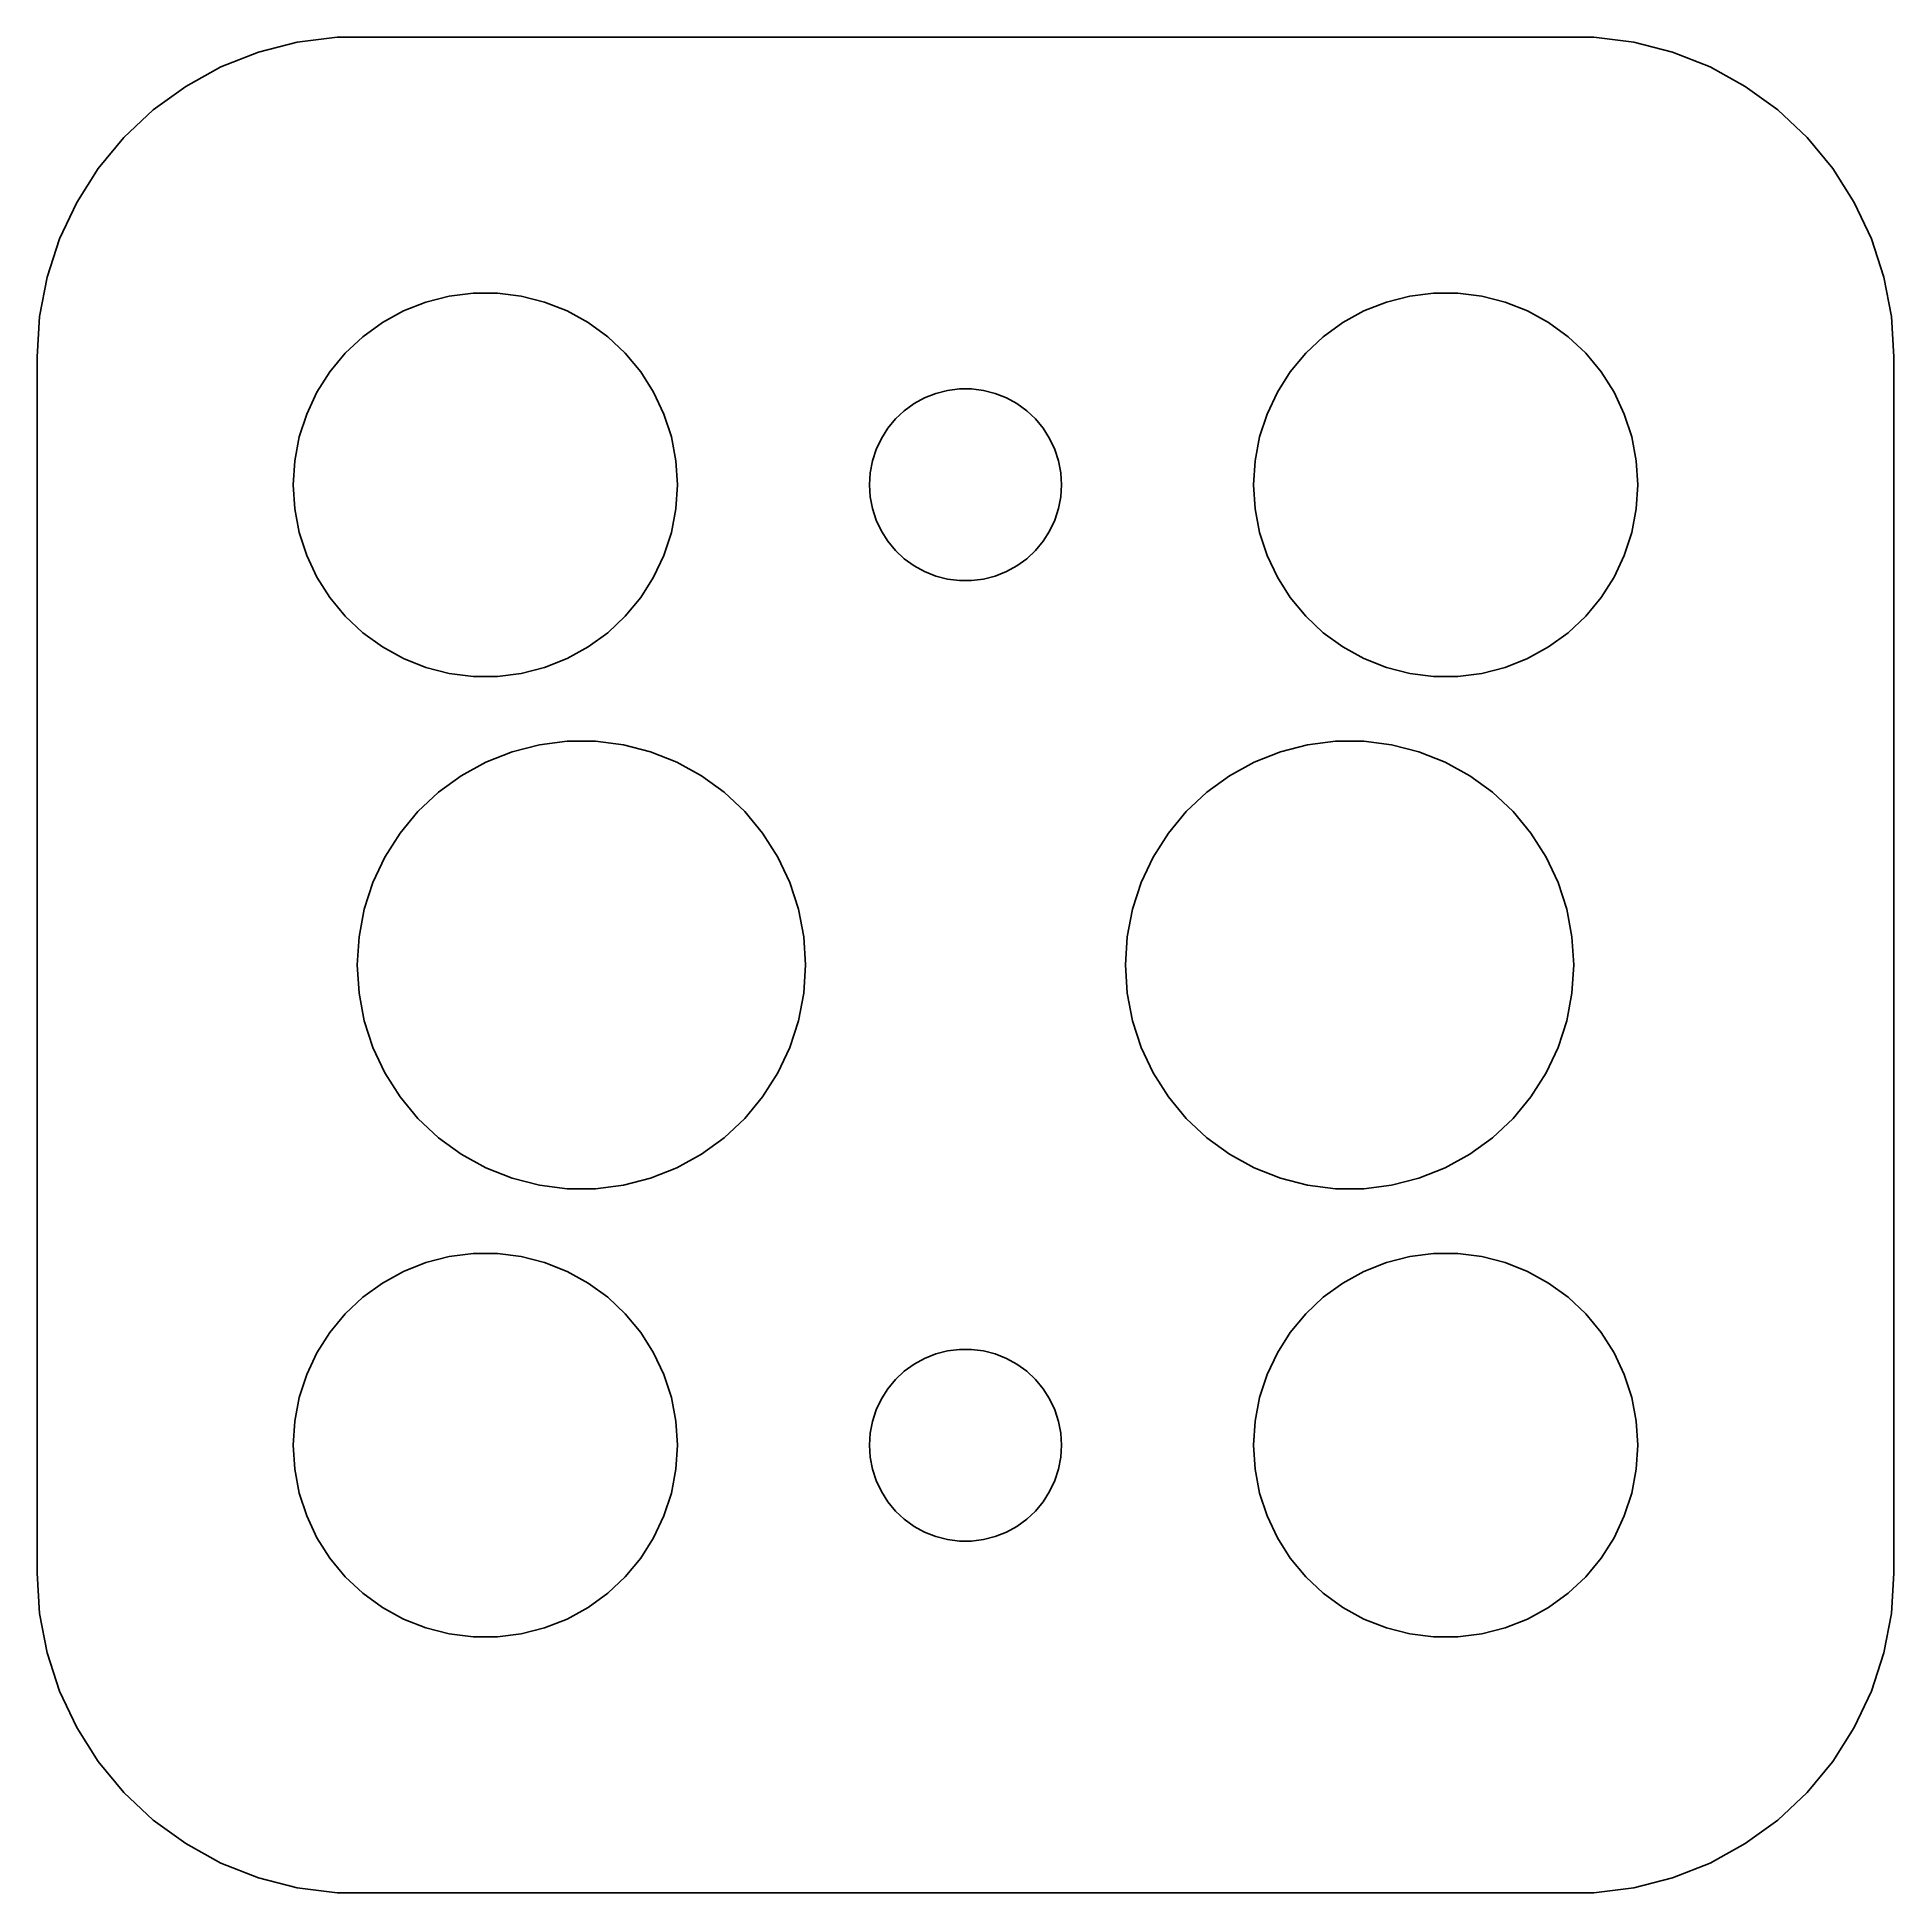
# Model space of a CAD drawing. Header units: metres. Extents: x -14.5 to 14.5, y 24.5 to 53.5.
import ezdxf

# ---------------------------------------------------------------- set-up
doc = ezdxf.new("R2010")
doc.units = ezdxf.units.M

msp = doc.modelspace()

# ---------------------------------------------------------------- linework, layer by layer
for p, q in [((-10.4369, 53.4114), (-11.0451, 53.2553)), ((-9.81395, 53.4901), (-10.4369, 53.4114)), ((9.81395, 53.4901), (-9.81395, 53.4901)), ((10.4369, 53.4114), (9.81395, 53.4901)), ((11.0451, 53.2553), (10.4369, 53.4114)), ((-11.0451, 53.2553), (-11.6289, 53.0241)), ((11.6289, 53.0241), (11.0451, 53.2553)), ((-11.6289, 53.0241), (-12.1791, 52.7216)), ((12.1791, 52.7216), (11.6289, 53.0241)), ((-12.1791, 52.7216), (-12.6871, 52.3526)), ((12.6871, 52.3526), (12.1791, 52.7216)), ((-12.6871, 52.3526), (-13.1448, 51.9227)), ((13.1448, 51.9227), (12.6871, 52.3526)), ((-13.1448, 51.9227), (-13.5451, 51.4389)), ((13.5451, 51.4389), (13.1448, 51.9227)), ((-13.5451, 51.4389), (-13.8815, 50.9088)), ((13.8815, 50.9088), (13.5451, 51.4389)), ((-13.8815, 50.9088), (-14.1489, 50.3406)), ((14.1489, 50.3406), (13.8815, 50.9088)), ((-14.1489, 50.3406), (-14.3429, 49.7434)), ((14.3429, 49.7434), (14.1489, 50.3406)), ((-14.3429, 49.7434), (-14.4606, 49.1267)), ((14.4606, 49.1267), (14.3429, 49.7434)), ((-8.77733, 49.2145), (-8.42705, 49.3532)), ((-8.42705, 49.3532), (-8.06213, 49.4469)), ((-8.06213, 49.4469), (-7.68837, 49.4941)), ((-7.68837, 49.4941), (-7.31161, 49.4941)), ((-7.31161, 49.4941), (-6.93785, 49.4469)), ((-6.93785, 49.4469), (-6.57294, 49.3532)), ((-6.57294, 49.3532), (-6.22266, 49.2145)), ((6.22266, 49.2145), (6.57294, 49.3532)), ((6.57294, 49.3532), (6.93785, 49.4469)), ((6.93785, 49.4469), (7.31161, 49.4941)), ((7.31161, 49.4941), (7.68837, 49.4941)), ((7.68837, 49.4941), (8.06213, 49.4469)), ((8.06213, 49.4469), (8.42705, 49.3532)), ((8.42705, 49.3532), (8.77733, 49.2145)), ((-14.4606, 49.1267), (-14.5, 48.5)), ((-9.41226, 48.8115), (-9.10747, 49.033)), ((-9.10747, 49.033), (-8.77733, 49.2145)), ((-6.22266, 49.2145), (-5.89252, 49.033)), ((-5.89252, 49.033), (-5.58772, 48.8115)), ((5.58772, 48.8115), (5.89252, 49.033)), ((5.89252, 49.033), (6.22266, 49.2145)), ((8.77733, 49.2145), (9.10747, 49.033)), ((9.10747, 49.033), (9.41226, 48.8115)), ((14.5, 48.5), (14.4606, 49.1267)), ((-9.6869, 48.5536), (-9.41226, 48.8115)), ((-5.58772, 48.8115), (-5.31308, 48.5536)), ((5.31308, 48.5536), (5.58772, 48.8115)), ((9.41226, 48.8115), (9.6869, 48.5536)), ((-14.5, 48.5), (-14.5, 29.5)), ((-9.92705, 48.2634), (-9.6869, 48.5536)), ((-5.31308, 48.5536), (-5.07294, 48.2634)), ((5.07294, 48.2634), (5.31308, 48.5536)), ((9.6869, 48.5536), (9.92705, 48.2634)), ((14.5, 29.5), (14.5, 48.5)), ((-10.1289, 47.9453), (-9.92705, 48.2634)), ((-5.07294, 48.2634), (-4.87108, 47.9453)), ((4.87108, 47.9453), (5.07294, 48.2634)), ((9.92705, 48.2634), (10.1289, 47.9453)), ((-10.2893, 47.6044), (-10.1289, 47.9453)), ((-4.87108, 47.9453), (-4.71066, 47.6044)), ((-0.803726, 47.7665), (-0.638657, 47.8572)), ((-0.638657, 47.8572), (-0.463516, 47.9266)), ((-0.463516, 47.9266), (-0.281067, 47.9734)), ((-0.281067, 47.9734), (-0.094177, 47.997)), ((-0.094177, 47.997), (0.094177, 47.997)), ((0.094177, 47.997), (0.281067, 47.9734)), ((0.281067, 47.9734), (0.463516, 47.9266)), ((0.463516, 47.9266), (0.638657, 47.8572)), ((0.638657, 47.8572), (0.803726, 47.7665)), ((4.71066, 47.6044), (4.87108, 47.9453)), ((10.1289, 47.9453), (10.2893, 47.6044)), ((-10.4057, 47.2461), (-10.2893, 47.6044)), ((-4.71066, 47.6044), (-4.59424, 47.2461)), ((-1.09344, 47.5268), (-0.956131, 47.6558)), ((-0.956131, 47.6558), (-0.803726, 47.7665)), ((0.803726, 47.7665), (0.956131, 47.6558)), ((0.956131, 47.6558), (1.09344, 47.5268)), ((4.59424, 47.2461), (4.71066, 47.6044)), ((10.2893, 47.6044), (10.4057, 47.2461)), ((-1.31445, 47.2226), (-1.21352, 47.3817)), ((-1.21352, 47.3817), (-1.09344, 47.5268)), ((1.09344, 47.5268), (1.21352, 47.3817)), ((1.21352, 47.3817), (1.31445, 47.2226)), ((-10.4763, 46.876), (-10.4057, 47.2461)), ((-4.59424, 47.2461), (-4.52365, 46.876)), ((-1.45287, 46.873), (-1.39465, 47.0522)), ((-1.39465, 47.0522), (-1.31445, 47.2226)), ((1.31445, 47.2226), (1.39465, 47.0522)), ((1.39465, 47.0522), (1.45287, 46.873)), ((4.52365, 46.876), (4.59424, 47.2461)), ((10.4057, 47.2461), (10.4763, 46.876)), ((-10.5, 46.5), (-10.4763, 46.876)), ((-4.52365, 46.876), (-4.5, 46.5)), ((-1.48816, 46.688), (-1.45287, 46.873)), ((1.45287, 46.873), (1.48816, 46.688)), ((4.5, 46.5), (4.52365, 46.876)), ((10.4763, 46.876), (10.5, 46.5)), ((-10.4763, 46.124), (-10.5, 46.5)), ((-4.5, 46.5), (-4.52365, 46.124)), ((-1.5, 46.5), (-1.48816, 46.688)), ((-1.48816, 46.312), (-1.5, 46.5)), ((1.48816, 46.688), (1.5, 46.5)), ((1.5, 46.5), (1.48816, 46.312)), ((4.52365, 46.124), (4.5, 46.5)), ((10.5, 46.5), (10.4763, 46.124)), ((-10.4057, 45.7539), (-10.4763, 46.124)), ((-4.52365, 46.124), (-4.59424, 45.7539)), ((-1.45287, 46.127), (-1.48816, 46.312)), ((-1.39465, 45.9478), (-1.45287, 46.127)), ((1.45287, 46.127), (1.39465, 45.9478)), ((1.48816, 46.312), (1.45287, 46.127)), ((4.59424, 45.7539), (4.52365, 46.124)), ((10.4763, 46.124), (10.4057, 45.7539)), ((-1.31445, 45.7774), (-1.39465, 45.9478)), ((1.39465, 45.9478), (1.31445, 45.7774)), ((-10.2893, 45.3956), (-10.4057, 45.7539)), ((-4.59424, 45.7539), (-4.71066, 45.3956)), ((-1.21352, 45.6183), (-1.31445, 45.7774)), ((-1.09344, 45.4732), (-1.21352, 45.6183)), ((1.21352, 45.6183), (1.09344, 45.4732)), ((1.31445, 45.7774), (1.21352, 45.6183)), ((4.71066, 45.3956), (4.59424, 45.7539)), ((10.4057, 45.7539), (10.2893, 45.3956)), ((-10.1289, 45.0547), (-10.2893, 45.3956)), ((-4.71066, 45.3956), (-4.87108, 45.0547)), ((-0.956131, 45.3442), (-1.09344, 45.4732)), ((-0.803726, 45.2335), (-0.956131, 45.3442)), ((0.956131, 45.3442), (0.803726, 45.2335)), ((1.09344, 45.4732), (0.956131, 45.3442)), ((4.87108, 45.0547), (4.71066, 45.3956)), ((10.2893, 45.3956), (10.1289, 45.0547)), ((-9.92705, 44.7366), (-10.1289, 45.0547)), ((-4.87108, 45.0547), (-5.07294, 44.7366)), ((-0.638657, 45.1427), (-0.803726, 45.2335)), ((-0.463516, 45.0734), (-0.638657, 45.1427)), ((-0.281067, 45.0266), (-0.463516, 45.0734)), ((-0.094177, 45.0029), (-0.281067, 45.0266)), ((0.094177, 45.0029), (-0.094177, 45.0029)), ((0.281067, 45.0266), (0.094177, 45.0029)), ((0.463516, 45.0734), (0.281067, 45.0266)), ((0.638657, 45.1427), (0.463516, 45.0734)), ((0.803726, 45.2335), (0.638657, 45.1427)), ((5.07294, 44.7366), (4.87108, 45.0547)), ((10.1289, 45.0547), (9.92705, 44.7366)), ((-9.6869, 44.4464), (-9.92705, 44.7366)), ((-5.07294, 44.7366), (-5.31308, 44.4464)), ((5.31308, 44.4464), (5.07294, 44.7366)), ((9.92705, 44.7366), (9.6869, 44.4464)), ((-9.41226, 44.1884), (-9.6869, 44.4464)), ((-5.31308, 44.4464), (-5.58772, 44.1884)), ((5.58772, 44.1884), (5.31308, 44.4464)), ((9.6869, 44.4464), (9.41226, 44.1884)), ((-9.10747, 43.967), (-9.41226, 44.1884)), ((-5.58772, 44.1884), (-5.89252, 43.967)), ((5.89252, 43.967), (5.58772, 44.1884)), ((9.41226, 44.1884), (9.10747, 43.967)), ((-8.77733, 43.7855), (-9.10747, 43.967)), ((-5.89252, 43.967), (-6.22266, 43.7855)), ((6.22266, 43.7855), (5.89252, 43.967)), ((9.10747, 43.967), (8.77733, 43.7855)), ((-8.42705, 43.6468), (-8.77733, 43.7855)), ((-8.06213, 43.5531), (-8.42705, 43.6468)), ((-7.68837, 43.5059), (-8.06213, 43.5531)), ((-7.31161, 43.5059), (-7.68837, 43.5059)), ((-6.93785, 43.5531), (-7.31161, 43.5059)), ((-6.57294, 43.6468), (-6.93785, 43.5531)), ((-6.22266, 43.7855), (-6.57294, 43.6468)), ((6.57294, 43.6468), (6.22266, 43.7855)), ((6.93785, 43.5531), (6.57294, 43.6468)), ((7.31161, 43.5059), (6.93785, 43.5531)), ((7.68837, 43.5059), (7.31161, 43.5059)), ((8.06213, 43.5531), (7.68837, 43.5059)), ((8.42705, 43.6468), (8.06213, 43.5531)), ((8.77733, 43.7855), (8.42705, 43.6468)), ((-7.08156, 42.3287), (-6.65582, 42.438)), ((-6.65582, 42.438), (-6.21976, 42.4931)), ((-6.21976, 42.4931), (-5.78023, 42.4931)), ((-5.78023, 42.4931), (-5.34416, 42.438)), ((-5.34416, 42.438), (-4.91843, 42.3287)), ((4.91843, 42.3287), (5.34416, 42.438)), ((5.34416, 42.438), (5.78023, 42.4931)), ((5.78023, 42.4931), (6.21976, 42.4931)), ((6.21976, 42.4931), (6.65582, 42.438)), ((6.65582, 42.438), (7.08156, 42.3287)), ((-7.87538, 41.9551), (-7.49022, 42.1669)), ((-7.49022, 42.1669), (-7.08156, 42.3287)), ((-4.91843, 42.3287), (-4.50977, 42.1669)), ((-4.50977, 42.1669), (-4.1246, 41.9551)), ((4.1246, 41.9551), (4.50977, 42.1669)), ((4.50977, 42.1669), (4.91843, 42.3287)), ((7.08156, 42.3287), (7.49022, 42.1669)), ((7.49022, 42.1669), (7.87538, 41.9551)), ((-8.23097, 41.6968), (-7.87538, 41.9551)), ((-4.1246, 41.9551), (-3.76901, 41.6968)), ((3.76901, 41.6968), (4.1246, 41.9551)), ((7.87538, 41.9551), (8.23097, 41.6968)), ((-8.55138, 41.3959), (-8.23097, 41.6968)), ((-3.76901, 41.6968), (-3.44861, 41.3959)), ((3.44861, 41.3959), (3.76901, 41.6968)), ((8.23097, 41.6968), (8.55138, 41.3959)), ((-8.83156, 41.0572), (-8.55138, 41.3959)), ((-3.44861, 41.3959), (-3.16843, 41.0572)), ((3.16843, 41.0572), (3.44861, 41.3959)), ((8.55138, 41.3959), (8.83156, 41.0572)), ((-9.06706, 40.6861), (-8.83156, 41.0572)), ((-3.16843, 41.0572), (-2.93292, 40.6861)), ((2.93292, 40.6861), (3.16843, 41.0572)), ((8.83156, 41.0572), (9.06706, 40.6861)), ((-9.25421, 40.2884), (-9.06706, 40.6861)), ((-2.93292, 40.6861), (-2.74577, 40.2884)), ((2.74577, 40.2884), (2.93292, 40.6861)), ((9.06706, 40.6861), (9.25421, 40.2884)), ((-9.39003, 39.8704), (-9.25421, 40.2884)), ((-2.74577, 40.2884), (-2.60995, 39.8704)), ((2.60995, 39.8704), (2.74577, 40.2884)), ((9.25421, 40.2884), (9.39003, 39.8704)), ((-9.4724, 39.4387), (-9.39003, 39.8704)), ((-2.60995, 39.8704), (-2.52759, 39.4387)), ((2.52759, 39.4387), (2.60995, 39.8704)), ((9.39003, 39.8704), (9.4724, 39.4387)), ((-9.5, 39), (-9.4724, 39.4387)), ((-2.52759, 39.4387), (-2.5, 39)), ((2.5, 39), (2.52759, 39.4387)), ((9.4724, 39.4387), (9.5, 39)), ((-9.4724, 38.5613), (-9.5, 39)), ((-2.5, 39), (-2.52759, 38.5613)), ((2.52759, 38.5613), (2.5, 39)), ((9.5, 39), (9.4724, 38.5613)), ((-9.39003, 38.1296), (-9.4724, 38.5613)), ((-2.52759, 38.5613), (-2.60995, 38.1296)), ((2.60995, 38.1296), (2.52759, 38.5613)), ((9.4724, 38.5613), (9.39003, 38.1296)), ((-9.25421, 37.7116), (-9.39003, 38.1296)), ((-2.60995, 38.1296), (-2.74577, 37.7116)), ((2.74577, 37.7116), (2.60995, 38.1296)), ((9.39003, 38.1296), (9.25421, 37.7116)), ((-9.06706, 37.3139), (-9.25421, 37.7116)), ((-2.74577, 37.7116), (-2.93292, 37.3139)), ((2.93292, 37.3139), (2.74577, 37.7116)), ((9.25421, 37.7116), (9.06706, 37.3139)), ((-8.83156, 36.9428), (-9.06706, 37.3139)), ((-2.93292, 37.3139), (-3.16843, 36.9428)), ((3.16843, 36.9428), (2.93292, 37.3139)), ((9.06706, 37.3139), (8.83156, 36.9428)), ((-8.55138, 36.6041), (-8.83156, 36.9428)), ((-3.16843, 36.9428), (-3.44861, 36.6041)), ((3.44861, 36.6041), (3.16843, 36.9428)), ((8.83156, 36.9428), (8.55138, 36.6041)), ((-8.23097, 36.3032), (-8.55138, 36.6041)), ((-3.44861, 36.6041), (-3.76901, 36.3032)), ((3.76901, 36.3032), (3.44861, 36.6041)), ((8.55138, 36.6041), (8.23097, 36.3032)), ((-7.87538, 36.0449), (-8.23097, 36.3032)), ((-3.76901, 36.3032), (-4.1246, 36.0449)), ((4.1246, 36.0449), (3.76901, 36.3032)), ((8.23097, 36.3032), (7.87538, 36.0449)), ((-7.49022, 35.8331), (-7.87538, 36.0449)), ((-4.1246, 36.0449), (-4.50977, 35.8331)), ((4.50977, 35.8331), (4.1246, 36.0449)), ((7.87538, 36.0449), (7.49022, 35.8331)), ((-7.08156, 35.6713), (-7.49022, 35.8331)), ((-6.65582, 35.562), (-7.08156, 35.6713)), ((-4.91843, 35.6713), (-5.34416, 35.562)), ((-4.50977, 35.8331), (-4.91843, 35.6713)), ((4.91843, 35.6713), (4.50977, 35.8331)), ((5.34416, 35.562), (4.91843, 35.6713)), ((7.08156, 35.6713), (6.65582, 35.562)), ((7.49022, 35.8331), (7.08156, 35.6713)), ((-6.21976, 35.5069), (-6.65582, 35.562)), ((-5.78023, 35.5069), (-6.21976, 35.5069)), ((-5.34416, 35.562), (-5.78023, 35.5069)), ((5.78023, 35.5069), (5.34416, 35.562)), ((6.21976, 35.5069), (5.78023, 35.5069)), ((6.65582, 35.562), (6.21976, 35.5069)), ((-8.77733, 34.2145), (-8.42705, 34.3532)), ((-8.42705, 34.3532), (-8.06213, 34.4469)), ((-8.06213, 34.4469), (-7.68837, 34.4941)), ((-7.68837, 34.4941), (-7.31161, 34.4941)), ((-7.31161, 34.4941), (-6.93785, 34.4469)), ((-6.93785, 34.4469), (-6.57294, 34.3532)), ((-6.57294, 34.3532), (-6.22266, 34.2145)), ((6.22266, 34.2145), (6.57294, 34.3532)), ((6.57294, 34.3532), (6.93785, 34.4469)), ((6.93785, 34.4469), (7.31161, 34.4941)), ((7.31161, 34.4941), (7.68837, 34.4941)), ((7.68837, 34.4941), (8.06213, 34.4469)), ((8.06213, 34.4469), (8.42705, 34.3532)), ((8.42705, 34.3532), (8.77733, 34.2145)), ((-9.41226, 33.8116), (-9.10747, 34.033)), ((-9.10747, 34.033), (-8.77733, 34.2145)), ((-6.22266, 34.2145), (-5.89252, 34.033)), ((-5.89252, 34.033), (-5.58772, 33.8116)), ((5.58772, 33.8116), (5.89252, 34.033)), ((5.89252, 34.033), (6.22266, 34.2145)), ((8.77733, 34.2145), (9.10747, 34.033)), ((9.10747, 34.033), (9.41226, 33.8116)), ((-9.6869, 33.5536), (-9.41226, 33.8116)), ((-5.58772, 33.8116), (-5.31308, 33.5536)), ((5.31308, 33.5536), (5.58772, 33.8116)), ((9.41226, 33.8116), (9.6869, 33.5536)), ((-9.92705, 33.2634), (-9.6869, 33.5536)), ((-5.31308, 33.5536), (-5.07294, 33.2634)), ((5.07294, 33.2634), (5.31308, 33.5536)), ((9.6869, 33.5536), (9.92705, 33.2634)), ((-10.1289, 32.9453), (-9.92705, 33.2634)), ((-5.07294, 33.2634), (-4.87108, 32.9453)), ((4.87108, 32.9453), (5.07294, 33.2634)), ((9.92705, 33.2634), (10.1289, 32.9453)), ((-10.2893, 32.6044), (-10.1289, 32.9453)), ((-4.87108, 32.9453), (-4.71066, 32.6044)), ((-0.803726, 32.7665), (-0.638657, 32.8573)), ((-0.638657, 32.8573), (-0.463516, 32.9266)), ((-0.463516, 32.9266), (-0.281067, 32.9734)), ((-0.281067, 32.9734), (-0.094177, 32.9971)), ((-0.094177, 32.9971), (0.094177, 32.9971)), ((0.094177, 32.9971), (0.281067, 32.9734)), ((0.281067, 32.9734), (0.463516, 32.9266)), ((0.463516, 32.9266), (0.638657, 32.8573)), ((0.638657, 32.8573), (0.803726, 32.7665)), ((4.71066, 32.6044), (4.87108, 32.9453)), ((10.1289, 32.9453), (10.2893, 32.6044)), ((-10.4057, 32.2461), (-10.2893, 32.6044)), ((-4.71066, 32.6044), (-4.59424, 32.2461)), ((-1.21352, 32.3817), (-1.09344, 32.5268)), ((-1.09344, 32.5268), (-0.956131, 32.6558)), ((-0.956131, 32.6558), (-0.803726, 32.7665)), ((0.803726, 32.7665), (0.956131, 32.6558)), ((0.956131, 32.6558), (1.09344, 32.5268)), ((1.09344, 32.5268), (1.21352, 32.3817)), ((4.59424, 32.2461), (4.71066, 32.6044)), ((10.2893, 32.6044), (10.4057, 32.2461)), ((-10.4763, 31.876), (-10.4057, 32.2461)), ((-4.59424, 32.2461), (-4.52365, 31.876)), ((-1.39465, 32.0522), (-1.31445, 32.2226)), ((-1.31445, 32.2226), (-1.21352, 32.3817)), ((1.21352, 32.3817), (1.31445, 32.2226)), ((1.31445, 32.2226), (1.39465, 32.0522)), ((4.52365, 31.876), (4.59424, 32.2461)), ((10.4057, 32.2461), (10.4763, 31.876)), ((-1.45287, 31.873), (-1.39465, 32.0522)), ((1.39465, 32.0522), (1.45287, 31.873)), ((-10.5, 31.5), (-10.4763, 31.876)), ((-4.52365, 31.876), (-4.5, 31.5)), ((-1.5, 31.5), (-1.48816, 31.688)), ((-1.48816, 31.688), (-1.45287, 31.873)), ((1.45287, 31.873), (1.48816, 31.688)), ((1.48816, 31.688), (1.5, 31.5)), ((4.5, 31.5), (4.52365, 31.876)), ((10.4763, 31.876), (10.5, 31.5)), ((-10.4763, 31.124), (-10.5, 31.5)), ((-4.5, 31.5), (-4.52365, 31.124)), ((-1.48816, 31.312), (-1.5, 31.5)), ((1.5, 31.5), (1.48816, 31.312)), ((4.52365, 31.124), (4.5, 31.5)), ((10.5, 31.5), (10.4763, 31.124)), ((-10.4057, 30.7539), (-10.4763, 31.124)), ((-4.52365, 31.124), (-4.59424, 30.7539)), ((-1.45287, 31.127), (-1.48816, 31.312)), ((-1.39465, 30.9478), (-1.45287, 31.127)), ((1.45287, 31.127), (1.39465, 30.9478)), ((1.48816, 31.312), (1.45287, 31.127)), ((4.59424, 30.7539), (4.52365, 31.124)), ((10.4763, 31.124), (10.4057, 30.7539)), ((-10.2893, 30.3956), (-10.4057, 30.7539)), ((-4.59424, 30.7539), (-4.71066, 30.3956)), ((-1.31445, 30.7774), (-1.39465, 30.9478)), ((-1.21352, 30.6183), (-1.31445, 30.7774)), ((1.31445, 30.7774), (1.21352, 30.6183)), ((1.39465, 30.9478), (1.31445, 30.7774)), ((4.71066, 30.3956), (4.59424, 30.7539)), ((10.4057, 30.7539), (10.2893, 30.3956)), ((-1.09344, 30.4732), (-1.21352, 30.6183)), ((-0.956131, 30.3442), (-1.09344, 30.4732)), ((1.09344, 30.4732), (0.956131, 30.3442)), ((1.21352, 30.6183), (1.09344, 30.4732)), ((-10.1289, 30.0547), (-10.2893, 30.3956)), ((-4.71066, 30.3956), (-4.87108, 30.0547)), ((-0.803726, 30.2335), (-0.956131, 30.3442)), ((-0.638657, 30.1428), (-0.803726, 30.2335)), ((0.803726, 30.2335), (0.638657, 30.1428)), ((0.956131, 30.3442), (0.803726, 30.2335)), ((4.87108, 30.0547), (4.71066, 30.3956)), ((10.2893, 30.3956), (10.1289, 30.0547)), ((-9.92705, 29.7366), (-10.1289, 30.0547)), ((-4.87108, 30.0547), (-5.07294, 29.7366)), ((-0.463516, 30.0734), (-0.638657, 30.1428)), ((-0.281067, 30.0266), (-0.463516, 30.0734)), ((-0.094177, 30.003), (-0.281067, 30.0266)), ((0.094177, 30.003), (-0.094177, 30.003)), ((0.281067, 30.0266), (0.094177, 30.003)), ((0.463516, 30.0734), (0.281067, 30.0266)), ((0.638657, 30.1428), (0.463516, 30.0734)), ((5.07294, 29.7366), (4.87108, 30.0547)), ((10.1289, 30.0547), (9.92705, 29.7366)), ((-9.6869, 29.4464), (-9.92705, 29.7366)), ((-5.07294, 29.7366), (-5.31308, 29.4464)), ((5.31308, 29.4464), (5.07294, 29.7366)), ((9.92705, 29.7366), (9.6869, 29.4464)), ((-14.5, 29.5), (-14.4606, 28.8733)), ((-9.41226, 29.1885), (-9.6869, 29.4464)), ((-5.31308, 29.4464), (-5.58772, 29.1885)), ((5.58772, 29.1885), (5.31308, 29.4464)), ((9.6869, 29.4464), (9.41226, 29.1885)), ((14.4606, 28.8733), (14.5, 29.5)), ((-9.10747, 28.967), (-9.41226, 29.1885)), ((-5.58772, 29.1885), (-5.89252, 28.967)), ((5.89252, 28.967), (5.58772, 29.1885)), ((9.41226, 29.1885), (9.10747, 28.967)), ((-14.4606, 28.8733), (-14.3429, 28.2566)), ((-8.77733, 28.7855), (-9.10747, 28.967)), ((-8.42705, 28.6468), (-8.77733, 28.7855)), ((-6.22266, 28.7855), (-6.57294, 28.6468)), ((-5.89252, 28.967), (-6.22266, 28.7855)), ((6.22266, 28.7855), (5.89252, 28.967)), ((6.57294, 28.6468), (6.22266, 28.7855)), ((8.77733, 28.7855), (8.42705, 28.6468)), ((9.10747, 28.967), (8.77733, 28.7855)), ((14.3429, 28.2566), (14.4606, 28.8733)), ((-8.06213, 28.5531), (-8.42705, 28.6468)), ((-7.68837, 28.5059), (-8.06213, 28.5531)), ((-7.31161, 28.5059), (-7.68837, 28.5059)), ((-6.93785, 28.5531), (-7.31161, 28.5059)), ((-6.57294, 28.6468), (-6.93785, 28.5531)), ((6.93785, 28.5531), (6.57294, 28.6468)), ((7.31161, 28.5059), (6.93785, 28.5531)), ((7.68837, 28.5059), (7.31161, 28.5059)), ((8.06213, 28.5531), (7.68837, 28.5059)), ((8.42705, 28.6468), (8.06213, 28.5531)), ((-14.3429, 28.2566), (-14.1489, 27.6594)), ((14.1489, 27.6594), (14.3429, 28.2566)), ((-14.1489, 27.6594), (-13.8815, 27.0912)), ((13.8815, 27.0912), (14.1489, 27.6594)), ((-13.8815, 27.0912), (-13.5451, 26.5611)), ((13.5451, 26.5611), (13.8815, 27.0912)), ((-13.5451, 26.5611), (-13.1448, 26.0773)), ((13.1448, 26.0773), (13.5451, 26.5611)), ((-13.1448, 26.0773), (-12.6871, 25.6474)), ((12.6871, 25.6474), (13.1448, 26.0773)), ((-12.6871, 25.6474), (-12.1791, 25.2784)), ((12.1791, 25.2784), (12.6871, 25.6474)), ((-12.1791, 25.2784), (-11.6289, 24.9759)), ((11.6289, 24.9759), (12.1791, 25.2784)), ((-11.6289, 24.9759), (-11.0451, 24.7447)), ((11.0451, 24.7447), (11.6289, 24.9759)), ((-11.0451, 24.7447), (-10.4369, 24.5886)), ((10.4369, 24.5886), (11.0451, 24.7447)), ((-10.4369, 24.5886), (-9.81395, 24.5099)), ((-9.81395, 24.5099), (9.81395, 24.5099)), ((9.81395, 24.5099), (10.4369, 24.5886))]:
    msp.add_line(p, q)

doc.saveas('drawing.dxf')
